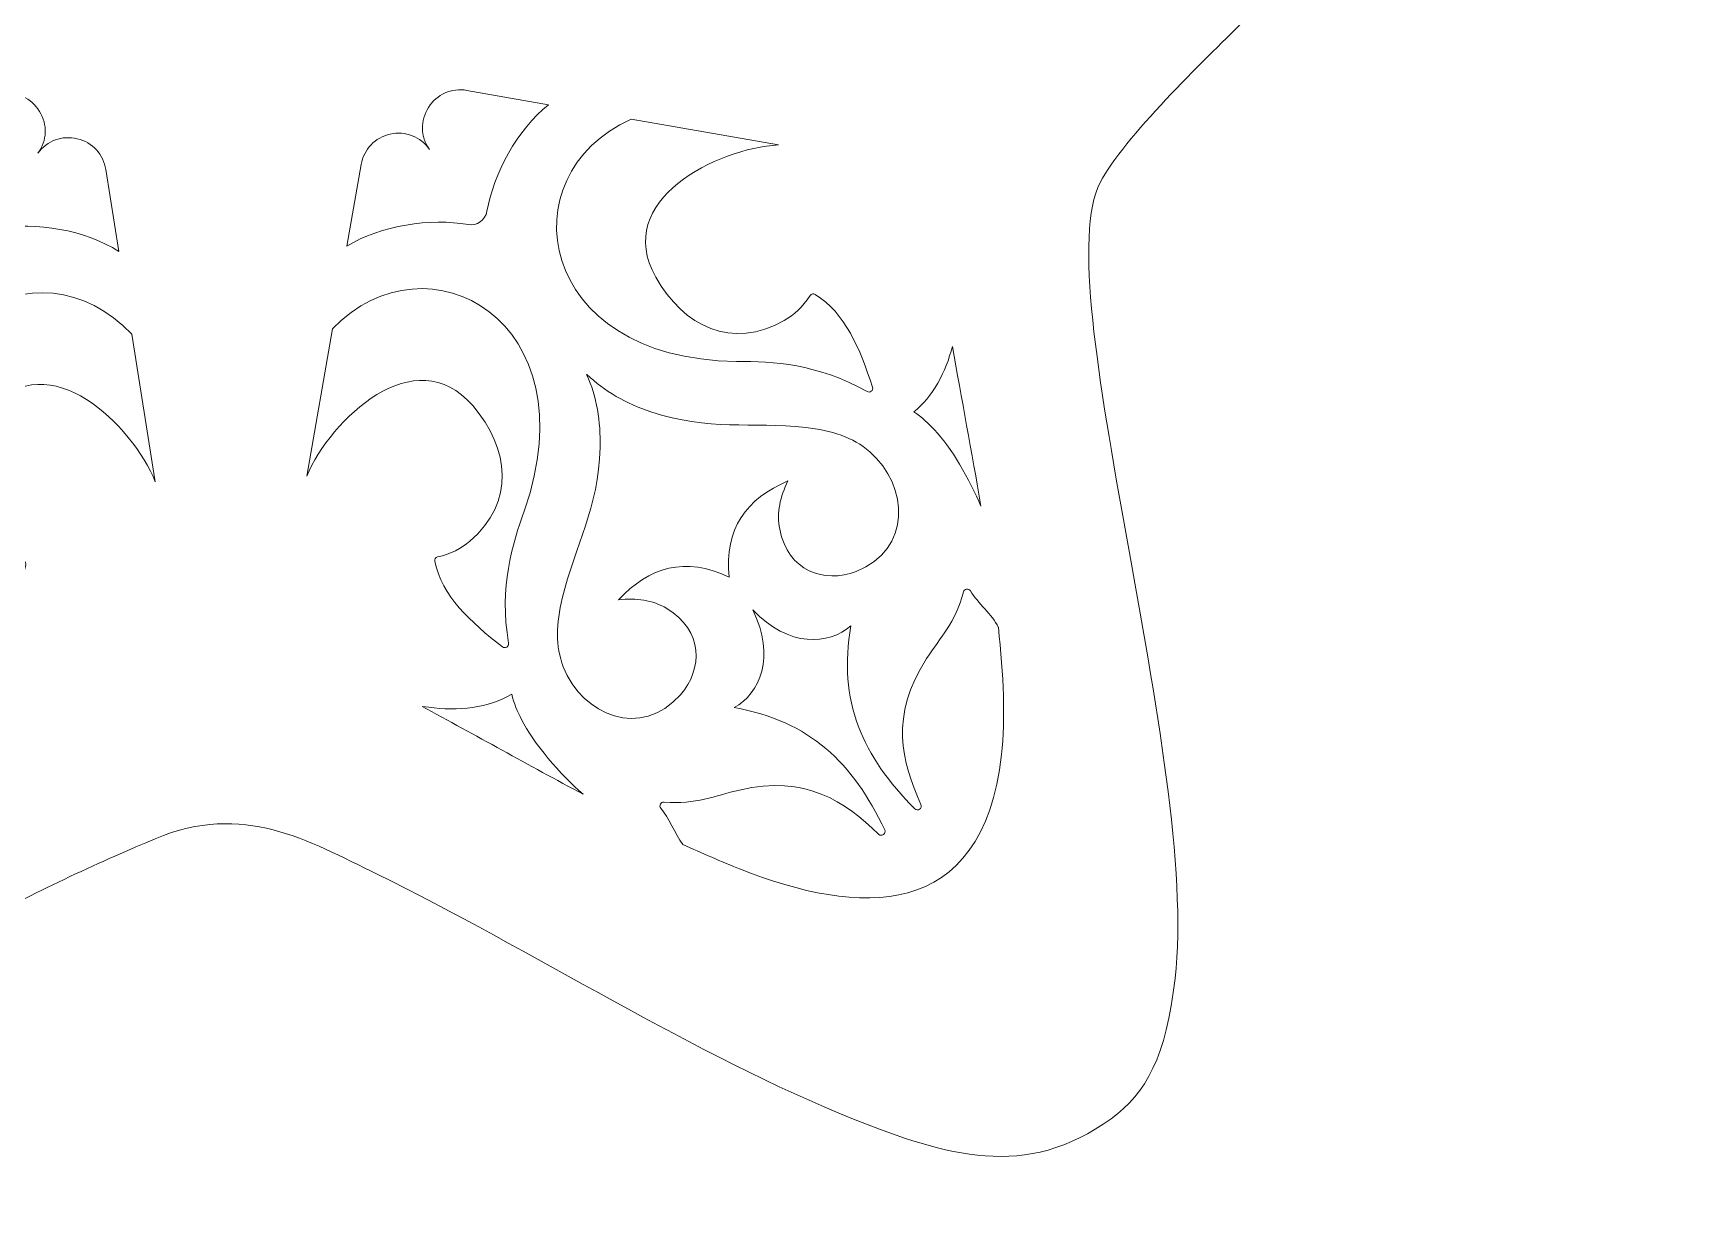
# Model space of a CAD drawing. Header units: centimetres. Extents: x -30.1 to 30.4, y -41.3 to 33.7.
# Drawn here: x 18.31 to 30.41, y -5.47 to 3.04 of the extents above; entities that cross this region are included whole.
import ezdxf

# ---------------------------------------------------------------- set-up
doc = ezdxf.new("R2010")
doc.units = ezdxf.units.CM
doc.header["$MEASUREMENT"] = 0
doc.layers.add('layer 1', color=7, linetype='Continuous')

msp = doc.modelspace()

# ---------------------------------------------------------------- linework, layer by layer
at = {"layer": 'layer 1', "color": 250, "lineweight": 9}
for points, knots in [([(9.72526, 6.02001), (9.87693, 5.78938), (10.01196, 5.60743), (10.18138, 5.41297), (10.18138, 5.41297), (11.13407, 4.31933), (11.9381, 3.72989), (12.82237, 2.7801), (12.82237, 2.7801), (13.29326, 2.27432), (13.54873, 2.01118), (13.49514, 1.36064), (13.49514, 1.36064), (13.3421, -0.49696), (12.18578, -3.91823), (13.27481, -4.79893), (13.27481, -4.79893), (14.10076, -5.46686), (15.691, -4.58108), (16.41925, -4.21857), (16.41925, -4.21857), (16.76163, -4.04816), (17.08721, -3.85697), (17.42186, -3.67758), (17.42186, -3.67758), (17.54073, -3.61386), (17.66077, -3.55162), (17.7831, -3.49232), (17.7831, -3.49232), (17.88181, -3.44448), (17.87355, -3.45161), (17.9571, -3.40345), (17.9571, -3.40345), (18.30651, -3.20198), (18.8358, -2.96221), (19.19269, -2.81252), (19.19269, -2.81252), (19.8323, -2.54423), (20.30085, -2.82341), (20.80661, -3.07045), (20.80661, -3.07045), (21.90958, -3.60923), (23.12754, -4.3965), (24.27151, -4.85128), (24.27151, -4.85128), (24.94569, -5.11926), (25.52611, -5.29836), (26.14421, -4.84859), (26.14421, -4.84859), (26.39934, -4.6629), (26.54447, -4.39657), (26.60909, -3.82901), (26.60909, -3.82901), (26.78864, -2.25167), (25.67333, 1.20471), (26.06471, 1.96043), (26.06471, 1.96043), (26.2313, 2.282), (26.82804, 2.85738), (27.09734, 3.12238), (27.09734, 3.12238), (27.09734, 3.12238), (28.22034, 4.18879), (28.22034, 4.18879), (28.22034, 4.18879), (28.66867, 4.58186), (29.45918, 5.39059), (29.78477, 5.9093), (29.78477, 5.9093), (30.18013, 6.53927), (30.40946, 7.17331), (29.71415, 7.76019), (29.71415, 7.76019), (28.89855, 8.44863), (26.34068, 8.62505), (25.20832, 8.81798), (25.20832, 8.81798), (24.60356, 8.92105), (23.83329, 8.99637), (23.51023, 9.35648), (23.51023, 9.35648), (22.78314, 10.16687), (21.75593, 13.37855), (20.68019, 14.35257), (20.68019, 14.35257), (20.59696, 14.42792), (20.47476, 14.52883), (20.35802, 14.59698), (20.35802, 14.59698), (20.0121, 14.7991), (19.72622, 14.83075), (19.36669, 14.66783), (19.36669, 14.66783), (17.99822, 14.08179), (16.93481, 10.36693), (16.02669, 9.38148), (16.02669, 9.38148), (15.29065, 8.58281), (11.22722, 8.91749), (9.7911, 7.82012), (9.7911, 7.82012), (9.69631, 7.74766), (9.60271, 7.64263), (9.52798, 7.51616), (9.52798, 7.51616), (9.2311, 7.01399), (9.42866, 6.4709), (9.72526, 6.02001)], [0, 0, 0, 0, 0.03571429, 0.03571429, 0.03571429, 0.03571429, 0.07142857, 0.07142857, 0.07142857, 0.07142857, 0.10714286, 0.10714286, 0.10714286, 0.10714286, 0.14285714, 0.14285714, 0.14285714, 0.14285714, 0.17857143, 0.17857143, 0.17857143, 0.17857143, 0.21428571, 0.21428571, 0.21428571, 0.21428571, 0.25, 0.25, 0.25, 0.25, 0.28571429, 0.28571429, 0.28571429, 0.28571429, 0.32142857, 0.32142857, 0.32142857, 0.32142857, 0.35714286, 0.35714286, 0.35714286, 0.35714286, 0.39285714, 0.39285714, 0.39285714, 0.39285714, 0.42857143, 0.42857143, 0.42857143, 0.42857143, 0.46428571, 0.46428571, 0.46428571, 0.46428571, 0.5, 0.5, 0.5, 0.5, 0.53571429, 0.53571429, 0.53571429, 0.53571429, 0.57142857, 0.57142857, 0.57142857, 0.57142857, 0.60714286, 0.60714286, 0.60714286, 0.60714286, 0.64285714, 0.64285714, 0.64285714, 0.64285714, 0.67857143, 0.67857143, 0.67857143, 0.67857143, 0.71428571, 0.71428571, 0.71428571, 0.71428571, 0.75, 0.75, 0.75, 0.75, 0.78571429, 0.78571429, 0.78571429, 0.78571429, 0.82142857, 0.82142857, 0.82142857, 0.82142857, 0.85714286, 0.85714286, 0.85714286, 0.85714286, 0.89285714, 0.89285714, 0.89285714, 0.89285714, 0.92857143, 0.92857143, 0.92857143, 0.92857143, 1, 1, 1, 1]), ([(18.33986, 2.17202), (18.40665, 2.26356), (18.51589, 2.30375), (18.62614, 2.27728), (18.62614, 2.27728), (18.73659, 2.25079), (18.81576, 2.16512), (18.83352, 2.05295), (18.83352, 2.05295), (18.83352, 2.05295), (18.9279, 1.45708), (18.9279, 1.45708), (18.9279, 1.45708), (18.68661, 1.61544), (18.31987, 1.67222), (18.04953, 1.62958), (18.04953, 1.62958), (17.98495, 1.61939), (17.92396, 1.66369), (17.91369, 1.72826), (17.91369, 1.72826), (17.87072, 1.99855), (17.70337, 2.3298), (17.47819, 2.51036), (17.47819, 2.51036), (17.47819, 2.51036), (18.07407, 2.60473), (18.07407, 2.60473), (18.07407, 2.60473), (18.18624, 2.6225), (18.29217, 2.57365), (18.35151, 2.47682), (18.35151, 2.47682), (18.41076, 2.38013), (18.40627, 2.26382), (18.33986, 2.17202)], [0, 0, 0, 0, 0.1, 0.1, 0.1, 0.1, 0.2, 0.2, 0.2, 0.2, 0.3, 0.3, 0.3, 0.3, 0.4, 0.4, 0.4, 0.4, 0.5, 0.5, 0.5, 0.5, 0.6, 0.6, 0.6, 0.6, 0.7, 0.7, 0.7, 0.7, 0.8, 0.8, 0.8, 0.8, 1, 1, 1, 1]), ([(21.18668, 2.20045), (21.12143, 2.2934), (21.01268, 2.33556), (20.90181, 2.31084), (20.90181, 2.31084), (20.79096, 2.28615), (20.7104, 2.20181), (20.69082, 2.08993), (20.69082, 2.08993), (20.69082, 2.08993), (20.5867, 1.49568), (20.5867, 1.49568), (20.5867, 1.49568), (20.83056, 1.65007), (21.19818, 1.70087), (21.4678, 1.65382), (21.4678, 1.65382), (21.53221, 1.64257), (21.5939, 1.68589), (21.60522, 1.75028), (21.60522, 1.75028), (21.65259, 2.01984), (21.82533, 2.34829), (22.05343, 2.52515), (22.05343, 2.52515), (22.05343, 2.52515), (21.45916, 2.62924), (21.45916, 2.62924), (21.45916, 2.62924), (21.3473, 2.64882), (21.24059, 2.60174), (21.17968, 2.50587), (21.17968, 2.50587), (21.11877, 2.41002), (21.12143, 2.2934), (21.18668, 2.20045)], [0, 0, 0, 0, 0.1, 0.1, 0.1, 0.1, 0.2, 0.2, 0.2, 0.2, 0.3, 0.3, 0.3, 0.3, 0.4, 0.4, 0.4, 0.4, 0.5, 0.5, 0.5, 0.5, 0.6, 0.6, 0.6, 0.6, 0.7, 0.7, 0.7, 0.7, 0.8, 0.8, 0.8, 0.8, 1, 1, 1, 1]), ([(24.36862, 0.43897), (24.00052, 0.64472), (23.68996, 0.6562), (23.42, 0.65866), (23.42, 0.65866), (21.96127, 0.67203), (21.74616, 2.01158), (22.65286, 2.42014), (22.65286, 2.42014), (22.65286, 2.42014), (23.7243, 2.23244), (23.7243, 2.23244), (23.7243, 2.23244), (23.28069, 2.20998), (22.51684, 1.83038), (22.83188, 1.27148), (22.83188, 1.27148), (23.03423, 0.91257), (23.38713, 0.73966), (23.76742, 0.95632), (23.76742, 0.95632), (23.83728, 0.99612), (23.90059, 1.05361), (23.9542, 1.13673), (23.9542, 1.13673), (23.96236, 1.14938), (23.97924, 1.15322), (23.99205, 1.14531), (23.99205, 1.14531), (24.20918, 1.01119), (24.31762, 0.75161), (24.40849, 0.47172), (24.40849, 0.47172), (24.41209, 0.46064), (24.40872, 0.44912), (24.39973, 0.44173), (24.39973, 0.44173), (24.39075, 0.43435), (24.37878, 0.43328), (24.36862, 0.43897)], [0, 0, 0, 0, 0.09090909, 0.09090909, 0.09090909, 0.09090909, 0.18181818, 0.18181818, 0.18181818, 0.18181818, 0.27272727, 0.27272727, 0.27272727, 0.27272727, 0.36363636, 0.36363636, 0.36363636, 0.36363636, 0.45454545, 0.45454545, 0.45454545, 0.45454545, 0.54545455, 0.54545455, 0.54545455, 0.54545455, 0.63636364, 0.63636364, 0.63636364, 0.63636364, 0.72727273, 0.72727273, 0.72727273, 0.72727273, 0.81818182, 0.81818182, 0.81818182, 0.81818182, 1, 1, 1, 1]), ([(17.7059, -1.40981), (17.78108, -0.99486), (17.69114, -0.69737), (17.60588, -0.44124), (17.60588, -0.44124), (17.14516, 0.9429), (18.34244, 1.58104), (19.0231, 0.85602), (19.0231, 0.85602), (19.0231, 0.85602), (19.19325, -0.21835), (19.19325, -0.21835), (19.19325, -0.21835), (19.02803, 0.19393), (18.42111, 0.79328), (17.99469, 0.3139), (17.99469, 0.3139), (17.72089, 0.00606), (17.67182, -0.38385), (18.00017, -0.67324), (18.00017, -0.67324), (18.06051, -0.72642), (18.1354, -0.76765), (18.23145, -0.79139), (18.23145, -0.79139), (18.24607, -0.79499), (18.25516, -0.80972), (18.25183, -0.82441), (18.25183, -0.82441), (18.19542, -1.07331), (17.9851, -1.26012), (17.74984, -1.4369), (17.74984, -1.4369), (17.74054, -1.44391), (17.72853, -1.44447), (17.71862, -1.43835), (17.71862, -1.43835), (17.70872, -1.43223), (17.70383, -1.42125), (17.7059, -1.40981)], [0, 0, 0, 0, 0.09090909, 0.09090909, 0.09090909, 0.09090909, 0.18181818, 0.18181818, 0.18181818, 0.18181818, 0.27272727, 0.27272727, 0.27272727, 0.27272727, 0.36363636, 0.36363636, 0.36363636, 0.36363636, 0.45454545, 0.45454545, 0.45454545, 0.45454545, 0.54545455, 0.54545455, 0.54545455, 0.54545455, 0.63636364, 0.63636364, 0.63636364, 0.63636364, 0.72727273, 0.72727273, 0.72727273, 0.72727273, 0.81818182, 0.81818182, 0.81818182, 0.81818182, 1, 1, 1, 1]), ([(21.76172, -1.39078), (21.69334, -0.97465), (21.78812, -0.67867), (21.87756, -0.42397), (21.87756, -0.42397), (22.36081, 0.95246), (21.17415, 1.61007), (20.48171, 0.89624), (20.48171, 0.89624), (20.48171, 0.89624), (20.29406, -0.1752), (20.29406, -0.1752), (20.29406, -0.1752), (20.46596, 0.23436), (21.08259, 0.82369), (21.50114, 0.33741), (21.50114, 0.33741), (21.76988, 0.02518), (21.81256, -0.36551), (21.47953, -0.64951), (21.47953, -0.64951), (21.41835, -0.70169), (21.34277, -0.74168), (21.24637, -0.76385), (21.24637, -0.76385), (21.23168, -0.76724), (21.22235, -0.78178), (21.22543, -0.79655), (21.22543, -0.79655), (21.27778, -1.04634), (21.48503, -1.23654), (21.71737, -1.41715), (21.71737, -1.41715), (21.72655, -1.4243), (21.73855, -1.42505), (21.74855, -1.41909), (21.74855, -1.41909), (21.75855, -1.41314), (21.76362, -1.40224), (21.76172, -1.39078)], [0, 0, 0, 0, 0.09090909, 0.09090909, 0.09090909, 0.09090909, 0.18181818, 0.18181818, 0.18181818, 0.18181818, 0.27272727, 0.27272727, 0.27272727, 0.27272727, 0.36363636, 0.36363636, 0.36363636, 0.36363636, 0.45454545, 0.45454545, 0.45454545, 0.45454545, 0.54545455, 0.54545455, 0.54545455, 0.54545455, 0.63636364, 0.63636364, 0.63636364, 0.63636364, 0.72727273, 0.72727273, 0.72727273, 0.72727273, 0.81818182, 0.81818182, 0.81818182, 0.81818182, 1, 1, 1, 1]), ([(25.19722, -0.39485), (25.13123, -0.00452), (25.05538, 0.39373), (24.98955, 0.76752), (24.98955, 0.76752), (24.94289, 0.58146), (24.84583, 0.39879), (24.70801, 0.29073), (24.70801, 0.29073), (24.76905, 0.25542), (24.81575, 0.20502), (24.85865, 0.16126), (24.85865, 0.16126), (24.97667, 0.04086), (25.11679, -0.20283), (25.19722, -0.39485)], [0, 0, 0, 0, 0.2, 0.2, 0.2, 0.2, 0.4, 0.4, 0.4, 0.4, 0.6, 0.6, 0.6, 0.6, 1, 1, 1, 1]), ([(23.36595, -0.91114), (23.3294, -0.55947), (23.49338, -0.33851), (23.79386, -0.21098), (23.79386, -0.21098), (23.73655, -0.32642), (23.71073, -0.44322), (23.73376, -0.56212), (23.73376, -0.56212), (23.7929, -0.86728), (24.05874, -0.95918), (24.28949, -0.86901), (24.28949, -0.86901), (24.69282, -0.71135), (24.67523, -0.25032), (24.38823, 0.00172), (24.38823, 0.00172), (24.26833, 0.10699), (24.10758, 0.15786), (23.92361, 0.1778), (23.92361, 0.1778), (23.52042, 0.22153), (23.22305, 0.14989), (22.79683, 0.29205), (22.79683, 0.29205), (22.61668, 0.35216), (22.45961, 0.44044), (22.33179, 0.56427), (22.33179, 0.56427), (22.33179, 0.56427), (22.33331, 0.5601), (22.33331, 0.5601), (22.33331, 0.5601), (22.33331, 0.5601), (22.32989, 0.56293), (22.32989, 0.56293), (22.32989, 0.56293), (22.40289, 0.40062), (22.43253, 0.22293), (22.42784, 0.03305), (22.42784, 0.03305), (22.41666, -0.4161), (22.2482, -0.6714), (22.15227, -1.06545), (22.15227, -1.06545), (22.10847, -1.24525), (22.10172, -1.41374), (22.15995, -1.56227), (22.15995, -1.56227), (22.29943, -1.91788), (22.72704, -2.09108), (23.0124, -1.76538), (23.0124, -1.76538), (23.17564, -1.579), (23.17955, -1.29778), (22.91268, -1.13843), (22.91268, -1.13843), (22.8087, -1.07635), (22.69007, -1.06093), (22.56205, -1.0756), (22.56205, -1.0756), (22.78408, -0.83635), (23.04763, -0.75724), (23.36595, -0.91114)], [0, 0, 0, 0, 0.05882353, 0.05882353, 0.05882353, 0.05882353, 0.11764706, 0.11764706, 0.11764706, 0.11764706, 0.17647059, 0.17647059, 0.17647059, 0.17647059, 0.23529412, 0.23529412, 0.23529412, 0.23529412, 0.29411765, 0.29411765, 0.29411765, 0.29411765, 0.35294118, 0.35294118, 0.35294118, 0.35294118, 0.41176471, 0.41176471, 0.41176471, 0.41176471, 0.47058824, 0.47058824, 0.47058824, 0.47058824, 0.52941176, 0.52941176, 0.52941176, 0.52941176, 0.58823529, 0.58823529, 0.58823529, 0.58823529, 0.64705882, 0.64705882, 0.64705882, 0.64705882, 0.70588235, 0.70588235, 0.70588235, 0.70588235, 0.76470588, 0.76470588, 0.76470588, 0.76470588, 0.82352941, 0.82352941, 0.82352941, 0.82352941, 0.88235294, 0.88235294, 0.88235294, 0.88235294, 1, 1, 1, 1]), ([(23.02905, -2.85359), (23.17002, -2.91884), (23.31015, -2.97972), (23.44894, -3.03452), (23.44894, -3.03452), (24.30317, -3.37183), (25.20939, -3.43029), (25.3467, -2.19948), (25.3467, -2.19948), (25.3754, -1.94233), (25.36155, -1.62376), (25.32374, -1.27393), (25.32374, -1.27393), (25.32374, -1.27393), (25.323, -1.27308), (25.323, -1.27308), (25.323, -1.27308), (25.27934, -1.18293), (25.17393, -1.09981), (25.12091, -1.01075), (25.12091, -1.01075), (25.1151, -1.00094), (25.10454, -0.99588), (25.09329, -0.99746), (25.09329, -0.99746), (25.08199, -0.99904), (25.07326, -1.00679), (25.07032, -1.01779), (25.07032, -1.01779), (25.0095, -1.24627), (24.90268, -1.34605), (24.80198, -1.50315), (24.80198, -1.50315), (24.53196, -1.92444), (24.61924, -2.24784), (24.76056, -2.56441), (24.76056, -2.56441), (24.76608, -2.57674), (24.76206, -2.59095), (24.75089, -2.59858), (24.75089, -2.59858), (24.73976, -2.60618), (24.72509, -2.60482), (24.71557, -2.59524), (24.71557, -2.59524), (24.33671, -2.21407), (24.15462, -1.81135), (24.25182, -1.26348), (24.25182, -1.26348), (24.0895, -1.40522), (23.8022, -1.4243), (23.53767, -1.14907), (23.53767, -1.14907), (23.70661, -1.49136), (23.59101, -1.75507), (23.40255, -1.85959), (23.40255, -1.85959), (23.95084, -1.95439), (24.26768, -2.26251), (24.49737, -2.74838), (24.49737, -2.74838), (24.50313, -2.76057), (24.49944, -2.77484), (24.4885, -2.78273), (24.4885, -2.78273), (24.47754, -2.79062), (24.46281, -2.78959), (24.45311, -2.78021), (24.45311, -2.78021), (24.20337, -2.53969), (23.92894, -2.34769), (23.44094, -2.45843), (23.44094, -2.45843), (23.25896, -2.49975), (23.12881, -2.56629), (22.89328, -2.54583), (22.89328, -2.54583), (22.88194, -2.54484), (22.87168, -2.55042), (22.86635, -2.56051), (22.86635, -2.56051), (22.86103, -2.57058), (22.86223, -2.58219), (22.86945, -2.59101), (22.86945, -2.59101), (22.92426, -2.6578), (22.97364, -2.77493), (23.02905, -2.85359)], [0, 0, 0, 0, 0.04347826, 0.04347826, 0.04347826, 0.04347826, 0.08695652, 0.08695652, 0.08695652, 0.08695652, 0.13043478, 0.13043478, 0.13043478, 0.13043478, 0.17391304, 0.17391304, 0.17391304, 0.17391304, 0.2173913, 0.2173913, 0.2173913, 0.2173913, 0.26086957, 0.26086957, 0.26086957, 0.26086957, 0.30434783, 0.30434783, 0.30434783, 0.30434783, 0.34782609, 0.34782609, 0.34782609, 0.34782609, 0.39130435, 0.39130435, 0.39130435, 0.39130435, 0.43478261, 0.43478261, 0.43478261, 0.43478261, 0.47826087, 0.47826087, 0.47826087, 0.47826087, 0.52173913, 0.52173913, 0.52173913, 0.52173913, 0.56521739, 0.56521739, 0.56521739, 0.56521739, 0.60869565, 0.60869565, 0.60869565, 0.60869565, 0.65217391, 0.65217391, 0.65217391, 0.65217391, 0.69565217, 0.69565217, 0.69565217, 0.69565217, 0.73913043, 0.73913043, 0.73913043, 0.73913043, 0.7826087, 0.7826087, 0.7826087, 0.7826087, 0.82608696, 0.82608696, 0.82608696, 0.82608696, 0.86956522, 0.86956522, 0.86956522, 0.86956522, 0.91304348, 0.91304348, 0.91304348, 0.91304348, 1, 1, 1, 1]), ([(22.30497, -2.48976), (22.30497, -2.48976), (22.30466, -2.48949), (22.30466, -2.48949), (22.30466, -2.48949), (22.14441, -2.35154), (21.936, -2.11156), (21.85635, -1.94601), (21.85635, -1.94601), (21.82974, -1.89079), (21.79825, -1.82975), (21.78575, -1.76034), (21.78575, -1.76034), (21.62185, -1.86288), (21.38931, -1.88781), (21.18267, -1.85549), (21.18267, -1.85549), (21.18267, -1.85549), (21.13352, -1.85165), (21.13352, -1.85165), (21.13352, -1.85165), (21.51648, -2.05581), (21.91058, -2.27961), (22.30497, -2.48976)], [0, 0, 0, 0, 0.14285714, 0.14285714, 0.14285714, 0.14285714, 0.28571429, 0.28571429, 0.28571429, 0.28571429, 0.42857143, 0.42857143, 0.42857143, 0.42857143, 0.57142857, 0.57142857, 0.57142857, 0.57142857, 0.71428571, 0.71428571, 0.71428571, 0.71428571, 1, 1, 1, 1])]:
    msp.add_open_spline(points, degree=3, knots=knots, dxfattribs=at)

doc.saveas('drawing.dxf')
